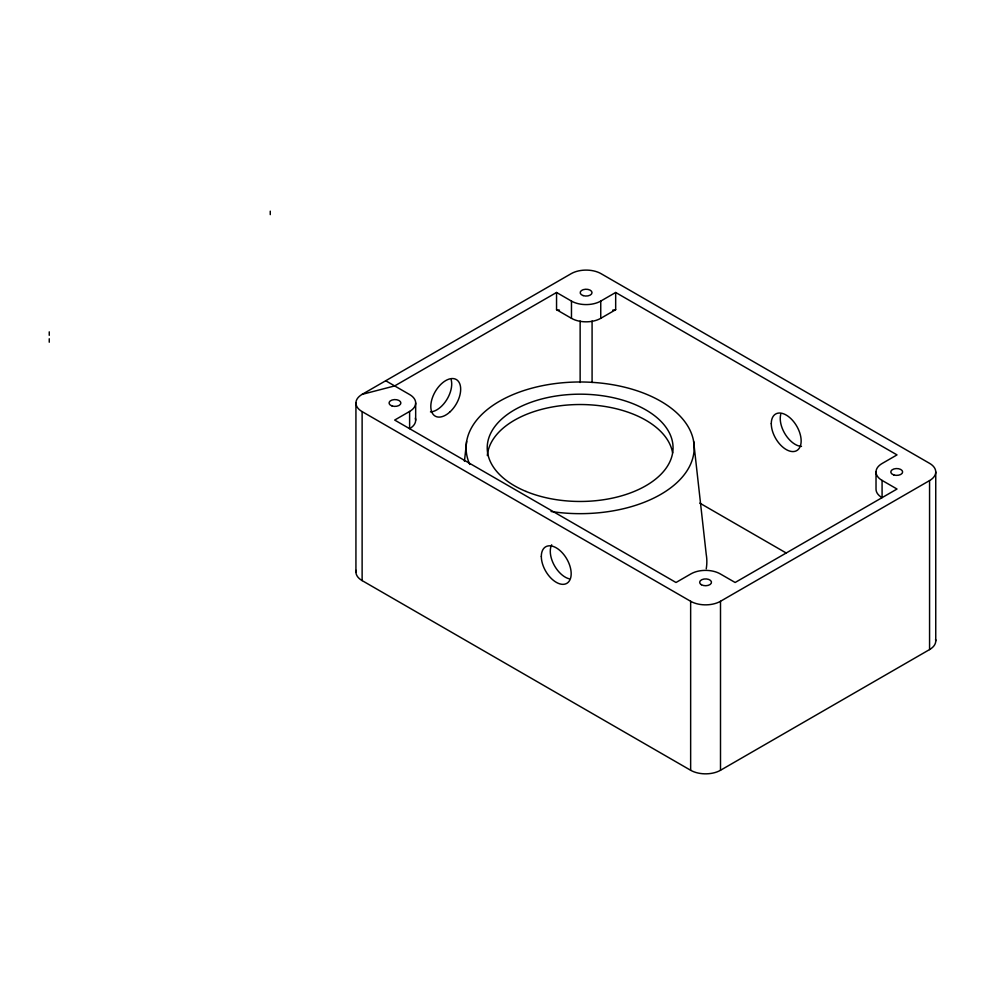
<?xml version="1.0" encoding="UTF-8"?>
<svg xmlns="http://www.w3.org/2000/svg" width="985" height="985" viewBox="0 0 985 985"><rect width="100%" height="100%" fill="white"/><g stroke="black" fill="none" stroke-linecap="round" stroke-linejoin="round"><path stroke-width="1.48" d="M464.44 461.239L466.644 441.366M362.123 580.596L362.123 411.619A21.116 12.189 0 0 1 362.123 394.369L571.177 273.67A21.116 12.189 0 0 1 601.047 273.67L929.569 463.344A21.116 12.189 0 0 1 929.569 480.581L929.569 649.571L720.503 770.27A21.116 12.189 0 0 1 690.645 770.27L362.123 580.596A21.116 12.189 0 0 1 356.114 570.377M876.022 471.963L876.022 489.2A20.697 11.943 0 0 0 882.08 497.659L882.08 480.409A20.697 11.943 0 0 1 882.08 463.516L897.015 454.898L615.674 292.471L600.751 301.09A20.697 11.943 0 0 1 571.472 301.09L556.55 292.471L394.677 385.923L362.123 394.369M385.714 380.752L409.612 394.542A20.697 11.943 0 0 1 409.612 411.447L394.677 420.066L676.005 582.492L690.941 573.873A20.697 11.943 0 0 1 720.207 573.873L735.142 582.492L897.015 489.028L882.08 480.409M556.55 292.471L556.55 309.709L571.472 318.327A20.697 11.943 0 0 0 600.751 318.327L615.674 309.709L615.674 292.471M362.123 411.619L690.645 601.281A21.116 12.189 0 0 0 720.503 601.281L929.569 480.581M612.732 310.164L615.674 309.709M556.55 309.709L559.492 310.164M699.818 503.126L786.276 553.041M693.625 441.366L706.233 554.457A126.708 73.149 0 0 1 706.233 568.801M935.75 471.963L935.75 640.939M720.503 601.281L720.503 770.27M690.645 601.281L690.645 770.27M600.751 301.09L600.751 318.327M592.083 321.024L592.083 382.512M580.14 321.024L580.14 382.512M571.472 301.09L571.472 318.327M415.67 402.988L415.67 420.238M409.612 411.447L409.612 428.684A20.697 11.943 0 0 0 415.35 418.157M355.93 402.988L355.93 571.977M270.259 211.159L270.259 214.619M49.25 331.859L49.25 335.306M49.25 338.766L49.25 342.214M801.482 446.402A21.116 12.189 60 0 1 785.574 434.804A21.116 12.189 60 0 1 780.748 414.34M935.565 639.351A21.116 12.189 0 0 1 929.569 649.571M451.204 379.853A21.116 12.189 -60 0 1 446.377 400.316A21.116 12.189 -60 0 1 430.47 411.915M569.071 578.786A21.116 12.189 60 0 1 553.767 564.38A21.116 12.189 60 0 1 551.674 544.803M487.329 455.538A92.922 53.646 0 0 1 577.863 404.539A92.922 53.646 0 0 1 672.607 452.915M469.796 464.452A114.038 65.835 0 0 1 570.537 382.217A114.038 65.835 0 0 1 693.748 453.531A114.038 65.835 0 0 1 551.071 511.486M701.394 584.733A5.91 3.411 0 0 0 711.281 583.206A5.91 3.411 0 0 0 704.041 579.02A5.91 3.411 0 0 0 701.394 584.733M392.018 405.943A5.91 3.411 0 0 0 400.883 402.988A5.91 3.411 0 0 0 392.018 400.033A5.91 3.411 0 0 0 392.018 405.943M583.157 295.599A5.91 3.411 0 0 0 592.022 292.644A5.91 3.411 0 0 0 583.157 289.688A5.91 3.411 0 0 0 583.157 295.599M893.752 474.918A5.91 3.411 0 0 0 902.629 471.963A5.91 3.411 0 0 0 893.752 469.008A5.91 3.411 0 0 0 893.752 474.918M771.28 423.685A21.116 12.189 60 0 0 793.676 451.549A21.116 12.189 60 0 0 793.676 421.678A21.116 12.189 60 0 0 771.28 423.685M449.603 412.247A21.116 12.189 -60 0 0 456.301 379.533A21.116 12.189 -60 0 0 431.319 401.683A21.116 12.189 -60 0 0 449.603 412.247M541.319 556.451A21.116 12.189 60 0 0 563.715 584.314A21.116 12.189 60 0 0 563.715 554.457A21.116 12.189 60 0 0 541.319 556.451M526.015 491.429A92.922 53.646 0 0 0 672.607 453.088A92.922 53.646 0 0 0 541.787 398.962A92.922 53.646 0 0 0 526.015 491.429"/></g></svg>
